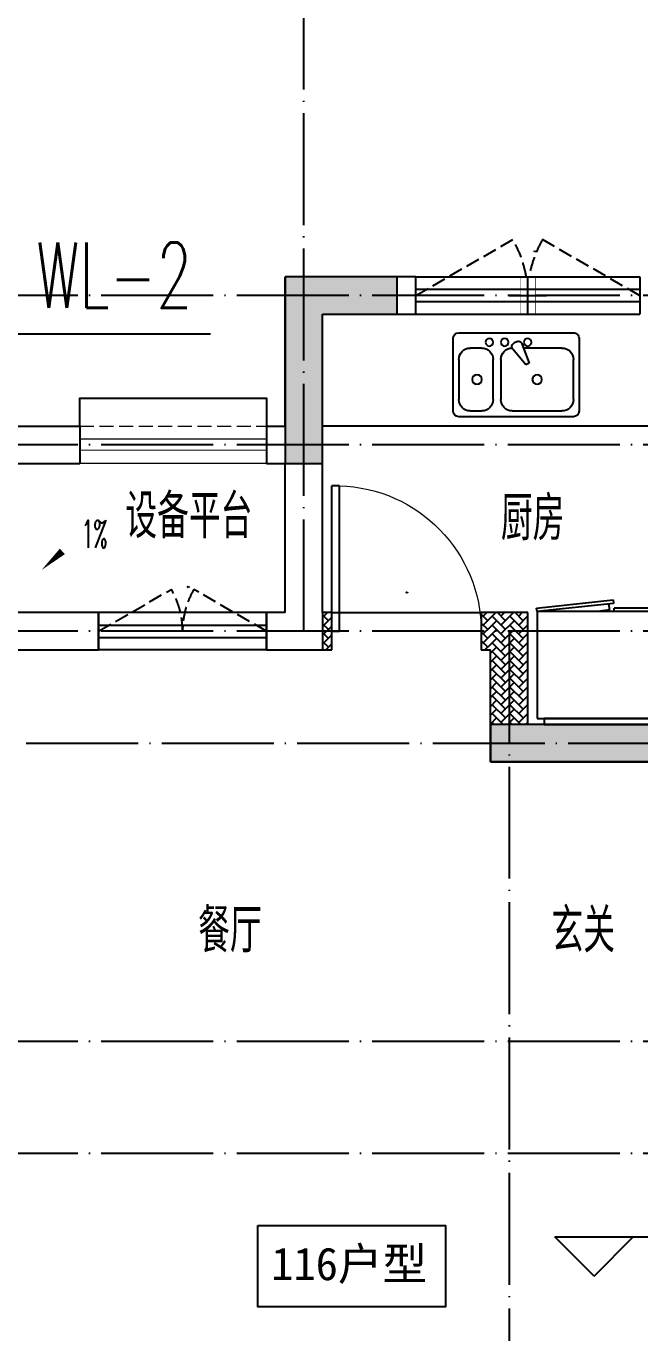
# Model space of a CAD drawing. Extents: x 27938 to 1507990, y 110129 to 923079.
# Drawn here: x 834628 to 837917, y 446371 to 453376 of the extents above; entities that cross this region are included whole.
import ezdxf

# ---------------------------------------------------------------- set-up
doc = ezdxf.new("R2010")
doc.units = 0
doc.header["$LTSCALE"] = 1000
doc.header["$MEASUREMENT"] = 0
doc.linetypes.add('DASH', pattern=[0.35, 0.25, -0.1])
doc.linetypes.add('DOTE', pattern=[2.42, 2, -0.2, 0.02, -0.2])
for name, color, linetype in [('AH-FURNITURE', 1, 'Continuous'), ('COLUMN', 9, 'Continuous'), ('DIM_ELEV', 3, 'Continuous'), ('DIM_污水', 2, 'Continuous'), ('DOTE', 1, 'Continuous'), ('LVTRY', 6, 'Continuous'), ('PUB_HATCH', 8, 'Continuous'), ('PUB_TEXT', 4, 'Continuous'), ('WALL', 9, 'Continuous'), ('WINDOW', 4, 'Continuous'), ('WINDOW_TEXT', 7, 'Continuous'), ('保温', 6, 'Continuous'), ('建筑-排气道', 9, 'Continuous'), ('机电标识类', 1, 'Continuous'), ('看线', 251, 'Continuous')]:
    doc.layers.add(name, color=color, linetype=linetype)
for name, color, linetype, lineweight in [('平面-排水沟', 86, 'Continuous', 15), ('平面-栏杆', 135, 'Continuous', 15), ('平面-看线', 45, 'Continuous', 15), ('平面-空调室内机', 176, 'Continuous', 9), ('平面-空调预留孔', 173, 'Continuous', 15), ('空调', 76, 'Continuous', 13), ('立面-洞口示意', 152, 'Continuous', 13)]:
    doc.layers.add(name, color=color, linetype=linetype, lineweight=lineweight)
doc.styles.add('_TCH_DIM', font='SIMPLEX.shx', dxfattribs={"width": 0.7, "bigfont": 'GBCBIG.shx'})
doc.styles.add('_TCH_WINDOW', font='SIMPLEX.shx', dxfattribs={"width": 0.7, "height": 3.5, "bigfont": 'GBCBIG.shx'})
doc.styles.add('_TWT_SERIAL', font='SIMPLEX', dxfattribs={"width": 0.8, "height": 3.5, "bigfont": 'HZTXT'})
doc.styles.add('DIM_FONT', font='SIMPLEX.shx', dxfattribs={"width": 0.56})
doc.styles.get("Standard").update_dxf_attribs({"font": 'gbenor.shx', "bigfont": 'gbcbig.shx'})
doc.styles.add('黑体', font='simhei.ttf')
pattern_1 = [(45, (0, 0), (0, 47.4157523), [100.584, -33.528]), (135, (23.708, 23.708), (3e-15, 47.4157523), [100.584, -33.528])]

# ---------------------------------------------------------------- blocks, each defined once
blk = doc.blocks.new('GDGDGDSDA')
at = {"layer": 'DOTE', "color": 0, "linetype": 'DOTE', "ltscale": 0.3}
for p, q in [((427534.8, 370658.3), (427534.8, 376108.3)), ((471334.8, 372458.3), (417334.8, 372458.3)), ((471334.8, 371658.3), (417334.8, 371658.3)), ((471334.8, 370658.3), (417334.8, 370658.3)), ((428635, 370658.3), (428634.8, 359558.3)), ((417334.8, 370058.6), (471334.8, 370058.6)), ((471334.8, 368458.3), (417334.8, 368458.3)), ((471334.8, 367858.3), (417334.8, 367858.3))]:
    blk.add_line(p, q, dxfattribs=at)
blk = doc.blocks.new('rtyg7uyhg')
at = {"layer": 'LVTRY', "color": 0}
for p, q in [((194234.6, 45488.8), (193621, 45488.8)), ((193590.3, 45458.1), (193590.3, 45069.5)), ((193682.3, 45407), (193887.8, 45407)), ((193896.4, 45429.9), (193857.6, 45326.3)), ((193875.3, 45316), (193945.6, 45401.5)), ((193925.8, 45440.4), (193940.1, 45432.2)), ((194111.9, 45407), (194173.3, 45407)), ((194265.3, 45069.5), (194265.3, 45458.1)), ((193621, 45130.8), (193621, 45345.6)), ((193857.6, 45326.3), (193875.3, 45316)), ((194009.6, 45345.6), (194009.6, 45130.8)), ((194050.5, 45130.8), (194050.5, 45345.6)), ((194234.6, 45345.6), (194234.6, 45130.8)), ((193948.3, 45069.5), (193682.3, 45069.5)), ((194173.3, 45069.5), (194111.9, 45069.5)), ((193621, 45038.8), (194234.6, 45038.8))]:
    blk.add_line(p, q, dxfattribs=at)
for centre, radius in [((193866.4, 45437.7), 20.5), ((193989.2, 45437.7), 20.5), ((194071, 45437.7), 20.5), ((193815.3, 45238.2), 25.6), ((194137.5, 45238.2), 25.6)]:
    blk.add_circle(centre, radius, dxfattribs=at)
for centre, radius, start, end in [((193621, 45458.1), 30.7, 89.99999, 179.99999), ((194234.6, 45458.1), 30.7, 359.99999, 89.99999), ((193682.3, 45345.6), 61.4, 89.99999, 179.99999), ((193915.6, 45422.7), 20.5, 59.99999, 159.46231), ((193929.8, 45414.5), 20.5, 320.53767, 59.99999), ((193948.3, 45345.6), 61.4, 359.99999, 89.99999), ((194111.9, 45345.6), 61.4, 89.99999, 179.99999), ((194173.3, 45345.6), 61.4, 359.99999, 89.99999), ((193682.3, 45130.8), 61.4, 179.99999, 269.99999), ((193948.3, 45130.8), 61.4, 269.99999, 359.99999), ((194111.9, 45130.8), 61.4, 179.99999, 269.99999), ((194173.3, 45130.8), 61.4, 269.99999, 359.99999), ((193621, 45069.5), 30.7, 179.99999, 269.99999), ((194234.6, 45069.5), 30.7, 269.99999, 359.99999)]:
    blk.add_arc(centre, radius, start, end, dxfattribs=at)
at = {"layer": 'LVTRY', "color": 0, "style": 'DIM_FONT', "width": 0.8, "flags": 9}
for tag in ['YSIZE', 'XSIZE']:
    blk.add_attdef(tag, (193927.8, 45487.8), '', height=0.5, rotation=89.99999, dxfattribs=at)
blk = doc.blocks.new('A$C60D053AF')
at = {"layer": 'AH-FURNITURE', "color": 0}
for p, q in [((232.5, -90), (128.3, -90)), ((232.5, -110), (128.3, -110)), ((192.5, -71), (327.6, -71)), ((192.5, -91), (327.6, -91)), ((245, -129.5), (245, -122.5)), ((265, -129.5), (265, -122.5)), ((341.7, -96.9), (370, -143.2)), ((355.9, -82.7), (384.2, -129)), ((255, -281), (255, -251)), ((393, -281), (393, -251)), ((255, -281), (393, -281))]:
    blk.add_line(p, q, dxfattribs=at)
for points in [[(170, -68, 1), (170, -94), (192.5, -94), (192.5, -68)], [(234, -251), (414, -251, 0.414214), (424, -241), (424, -111, 0.414214), (414, -101), (234, -101, 0.414214), (224, -111), (224, -241, 0.414214)], [(268, -122.5), (268, -107, 0.414214), (248, -87), (232.5, -87), (232.5, -113), (242, -113), (242, -122.5)], [(242, -152, 1), (268, -152), (268, -129.5), (242, -129.5)], [(383.8, -161.2, 1), (402.2, -142.8), (386.3, -126.9), (367.9, -145.3)]]:
    blk.add_lwpolyline(points, format="xyb", close=True, dxfattribs=at)
for centre, radius in [((100, -100), 30), ((255, -152), 15), ((393, -152), 15), ((255, -152), 10), ((393, -152), 10)]:
    blk.add_circle(centre, radius, dxfattribs=at)
for radius in [40, 20]:
    blk.add_arc((327.6, -111), radius, 45, 90, dxfattribs=at)
blk = doc.blocks.new('A-Kitchen-7')
at = {"layer": 'LVTRY', "color": 0}
for p, q in [((-518.7, 779.7), (-7.2, 834.3)), ((-3.6, 810.6), (-515, 756)), ((-29.1, 767), (-35.2, 806.4)), ((-7.2, 834.3), (-3.6, 810.6)), ((-515, 756), (-518.7, 779.7)), ((515, 756), (-515, 756)), ((-515, 756), (-515, 40)), ((-485.6, 760.5), (-484.9, 756)), ((-29.1, 767), (-112.1, 756)), ((515, 780), (0, 780)), ((0, 756), (0, 780)), ((515, 756), (515, 780)), ((515, 40), (515, 756)), ((-515, 40), (515, 40))]:
    blk.add_line(p, q, dxfattribs=at)
blk.add_lwpolyline([(-468.9, 40), (-468.9, 0), (468.9, 0), (468.9, 40)], close=True, dxfattribs=at)
blk = doc.blocks.new('*U41')
h = blk.add_hatch(color=0)
h.set_gradient(color1=(0, 0, 255), rotation=180, tint=1)
h.paths.add_polyline_path([(0, 0), (-6.35, -6.35), (-6.35, -2.159), (-15, -2.159), (-15, 2.159), (-6.35, 2.159), (-6.35, 6.35)])
at = {"color": 0, "linetype": 'Continuous'}
blk.add_lwpolyline([(0, 0), (-6.35, -6.35), (-6.35, -2.159), (-15, -2.159), (-15, 2.159), (-6.35, 2.159), (-6.35, 6.35)], close=True, dxfattribs=at)
blk = doc.blocks.new('sgrsefv')
at = {"layer": 'PUB_HATCH'}
blk.add_hatch(color=0, dxfattribs=at).paths.add_polyline_path([(1112933.3, 840916.3), (1112933.3, 840646.3), (1113073.3, 840646.3), (1113073.3, 840661.3), (1112968.3, 840661.3), (1112948.3, 840681.3), (1112948.3, 840881.3), (1112968.3, 840901.3), (1113288.3, 840901.3), (1113308.3, 840881.3), (1113308.3, 840681.3), (1113288.3, 840661.3), (1113183.3, 840661.3), (1113183.3, 840646.3), (1113323.3, 840646.3), (1113323.3, 840916.3)])
at = {"layer": 'LVTRY', "color": 0}
for p, q in [((1113073.3, 840661.3), (1113073.3, 840646.3)), ((1113183.3, 840661.3), (1113183.3, 840646.3))]:
    blk.add_line(p, q, dxfattribs=at)
for points in [[(1112918.3, 840931.3), (1113338.3, 840931.3), (1113338.3, 840631.3), (1112918.3, 840631.3)], [(1112933.3, 840916.3), (1113323.3, 840916.3), (1113323.3, 840646.3), (1112933.3, 840646.3)], [(1113288.3, 840661.3), (1112968.3, 840661.3), (1112948.3, 840681.3), (1112948.3, 840881.3), (1112968.3, 840901.3), (1113288.3, 840901.3), (1113308.3, 840881.3), (1113308.3, 840681.3), (1113288.3, 840661.3)]]:
    blk.add_lwpolyline(points, close=True, dxfattribs=at)
at = {"layer": '立面-洞口示意', "color": 0}
blk.add_lwpolyline([(1112918.3, 840931.3), (1113181.8, 840837.4), (1113338.3, 840631.3)], dxfattribs=at)
at = {"layer": '建筑-排气道', "color": 8, "xscale": -5, "yscale": 5, "zscale": 5, "rotation": 270}
blk.add_blockref('*U41', (1113118.4, 840599), dxfattribs=at)
blk = doc.blocks.new('FRSDFDGDGDRGDR')
at = {"layer": '平面-空调预留孔', "color": 0}
for p, q in [((699612.3, 775044), (699612.3, 775441.2)), ((699618.9, 775447.8), (699746.3, 775447.8)), ((699746.3, 775447.8), (699746.3, 775355.4)), ((699719.9, 775342.2), (699719.9, 775143)), ((699726.5, 775348.8), (699739.7, 775348.8)), ((699726.5, 775136.4), (699739.7, 775136.4)), ((699746.3, 775129.8), (699746.3, 775037.4)), ((699746.3, 775037.4), (699618.9, 775037.4))]:
    blk.add_line(p, q, dxfattribs=at)
blk.add_lwpolyline([(699766.1, 775166.7), (699792.5, 775153.5), (699792.5, 775057.2), (699766.1, 775044), (699766.1, 775017.6), (699618.9, 775017.6, -0.414214), (699592.5, 775044), (699592.5, 775441.2, -0.414214), (699618.9, 775467.6), (699766.1, 775467.6), (699766.1, 775441.2), (699792.5, 775428), (699792.5, 775331.6), (699766.1, 775318.4)], format="xyb", close=True, dxfattribs=at)
for centre, radius in [((699739.7, 775331.6), 10.6), ((699739.7, 775243.2), 15.8), ((699739.7, 775153.5), 10.6)]:
    blk.add_circle(centre, radius, dxfattribs=at)
for centre, start, end in [((699618.9, 775441.2), 90, 180), ((699726.5, 775342.2), 90, 180), ((699739.7, 775355.4), 270, 360), ((699726.5, 775143), 180, 270), ((699739.7, 775129.8), 0, 90), ((699618.9, 775044), 180, 270)]:
    blk.add_arc(centre, 6.6, start, end, dxfattribs=at)
blk = doc.blocks.new('GDGDRGDRGRD')
at = {"layer": 'LVTRY', "color": 0}
for p, q in [((430080.5, 371515.4), (429864.6, 371758.3)), ((430334.8, 371758.3), (429864.6, 371758.3)), ((429864.6, 371758.3), (429864.6, 370858.3)), ((430234.8, 370858.3), (430234.8, 371758.3)), ((429914.8, 370948.3), (429914.8, 371668.3)), ((429924.8, 371678.3), (430324.8, 371678.3)), ((430045.1, 371658.3), (430045.1, 371568.3)), ((430049.6, 371658.3), (430045.1, 371658.3)), ((430049.6, 371568.3), (430049.6, 371658.3)), ((430234.8, 371668.3), (430234.8, 370948.3)), ((429994.8, 371628.3), (429994.8, 371418.3)), ((429999.8, 371628.3), (429999.8, 371418.3)), ((430289.8, 371638.3), (430004.8, 371638.3)), ((430289.8, 371633.3), (430004.8, 371633.3)), ((430194.8, 371418.3), (430194.8, 371628.3)), ((430199.8, 371418.3), (430199.8, 371628.3)), ((429974.8, 371525.6), (430102.3, 371525.6)), ((429974.8, 371521.1), (429974.8, 371525.6)), ((430102.3, 371521.1), (429974.8, 371521.1)), ((430045.1, 371568.3), (430049.6, 371568.3)), ((430334.8, 371515.4), (430080.5, 371515.4)), ((430080.5, 371515.4), (430080.5, 371100.3)), ((430219.8, 371525.6), (430092.3, 371525.6)), ((430092.3, 371525.6), (430092.3, 371521.1)), ((430092.3, 371521.1), (430219.8, 371521.1)), ((430102.3, 371525.6), (430102.3, 371521.1)), ((430219.8, 371521.1), (430219.8, 371525.6)), ((430234.8, 371100.3), (430234.8, 371515.4)), ((430045.1, 371388.3), (430045.1, 371478.3)), ((430045.1, 371478.3), (430049.6, 371478.3)), ((430049.6, 371478.3), (430049.6, 371388.3)), ((429954.8, 371338.9), (429954.8, 371377.7)), ((430004.8, 371413.3), (430289.8, 371413.3)), ((430004.8, 371408.3), (430289.8, 371408.3)), ((430049.6, 371388.3), (430045.1, 371388.3)), ((429935.4, 371358.3), (429974.2, 371358.3)), ((429935.4, 371258.3), (429974.2, 371258.3)), ((429954.8, 371238.9), (429954.8, 371277.7)), ((430045.1, 371228.3), (430045.1, 371138.3)), ((430049.6, 371228.3), (430045.1, 371228.3)), ((430049.6, 371138.3), (430049.6, 371228.3)), ((429994.8, 370988.3), (429994.8, 371198.3)), ((429999.8, 370988.3), (429999.8, 371198.3)), ((430004.8, 371208.3), (430289.8, 371208.3)), ((430004.8, 371203.3), (430289.8, 371203.3)), ((430194.8, 371198.3), (430194.8, 370988.3)), ((430199.8, 371198.3), (430199.8, 370988.3)), ((429864.6, 370858.3), (430080.5, 371100.3)), ((430102.3, 371095.6), (429974.8, 371095.6)), ((429974.8, 371095.6), (429974.8, 371091.1)), ((429974.8, 371091.1), (430102.3, 371091.1)), ((430045.1, 371138.3), (430049.6, 371138.3)), ((430080.5, 371100.3), (430334.8, 371100.3)), ((430092.3, 371091.1), (430092.3, 371095.6)), ((430092.3, 371095.6), (430219.8, 371095.6)), ((430219.8, 371091.1), (430092.3, 371091.1)), ((430102.3, 371091.1), (430102.3, 371095.6)), ((430219.8, 371095.6), (430219.8, 371091.1)), ((430045.1, 370958.3), (430045.1, 371048.3)), ((430045.1, 371048.3), (430049.6, 371048.3)), ((430049.6, 371048.3), (430049.6, 370958.3)), ((430289.8, 370983.3), (430004.8, 370983.3)), ((430289.8, 370978.3), (430004.8, 370978.3)), ((430049.6, 370958.3), (430045.1, 370958.3)), ((430324.8, 370938.3), (429924.8, 370938.3)), ((429864.6, 370858.3), (430334.8, 370858.3))]:
    blk.add_line(p, q, dxfattribs=at)
blk.add_lwpolyline([(429608.8, 370758.3), (429734.8, 370758.3), (429734.8, 371758.3), (427634.8, 371758.3)], dxfattribs=at)
for centre, radius in [((430147.3, 371523.3), 29.7), ((430147.3, 371523.3), 11.7), ((429954.8, 371358.3), 17), ((429954.8, 371258.3), 17), ((430147.3, 371093.3), 29.7), ((430147.3, 371093.3), 11.7)]:
    blk.add_circle(centre, radius, dxfattribs=at)
for centre, radius, start, end in [((429924.8, 371668.3), 10, 90, 180), ((430224.8, 371668.3), 10, 0, 90), ((430004.8, 371628.3), 10, 90, 180), ((430004.8, 371628.3), 5, 90, 180), ((430047.3, 371523.3), 56.7, 2.27424, 87.72576), ((430147.3, 371523.3), 56.7, 92.27424, 177.72576), ((430189.8, 371628.3), 10, 0, 90), ((430189.8, 371628.3), 5, 0, 90), ((430047.3, 371523.3), 52.2, 2.47041, 87.52959), ((430047.3, 371523.3), 56.7, 272.27424, 357.72576), ((430047.3, 371523.3), 52.2, 272.47041, 357.52959), ((430147.3, 371523.3), 56.7, 182.27424, 267.72576), ((430147.3, 371523.3), 52.2, 92.47041, 177.52959), ((430147.3, 371523.3), 52.2, 182.47041, 267.52959), ((430004.8, 371418.3), 10, 180, 270), ((430004.8, 371418.3), 5, 180, 270), ((430189.8, 371418.3), 5, 270, 0), ((430189.8, 371418.3), 10, 270, 0), ((430004.8, 371198.3), 10, 90, 180), ((430004.8, 371198.3), 5, 90, 180), ((430189.8, 371198.3), 10, 0, 90), ((430189.8, 371198.3), 5, 0, 90), ((430047.3, 371093.3), 56.7, 2.27424, 87.72576), ((430047.3, 371093.3), 52.2, 2.47041, 87.52959), ((430047.3, 371093.3), 56.7, 272.27424, 357.72576), ((430047.3, 371093.3), 52.2, 272.47041, 357.52959), ((430147.3, 371093.3), 56.7, 92.27424, 177.72576), ((430147.3, 371093.3), 56.7, 182.27424, 267.72576), ((430147.3, 371093.3), 52.2, 92.47041, 177.52959), ((430147.3, 371093.3), 52.2, 182.47041, 267.52959), ((429924.8, 370948.3), 10, 180, 270), ((430004.8, 370988.3), 10, 180, 270), ((430004.8, 370988.3), 5, 180, 270), ((430189.8, 370988.3), 5, 270, 0), ((430189.8, 370988.3), 10, 270, 0), ((430224.8, 370948.3), 10, 270, 0)]:
    blk.add_arc(centre, radius, start, end, dxfattribs=at)
at = {"color": 8, "xscale": -1, "rotation": 270}
blk.add_blockref('FRSDFDGDGDRGDR', (-345582.7, -327434.2), dxfattribs=at)
at = {"color": 8}
for name, p, rotation in [('A$C60D053AF', (430134.8, 372358.3), 270), ('sgrsefv', (1543253.1, 1211089.9), 180)]:
    blk.add_blockref(name, p, dxfattribs=dict(at, rotation=rotation))
at = {"color": 8, "xscale": -1}
blk.add_blockref('rtyg7uyhg', (622599.6, 326769.5), dxfattribs=at)
at = {"layer": 'LVTRY', "color": 8, "extrusion": (0, 0, -1), "xscale": -0.7999999999883585, "yscale": 0.7999999999883585, "zscale": -0.7999999999883585}
blk.add_blockref('A-Kitchen-7', (-429196.8, 370158.6), dxfattribs=at)
blk = doc.blocks.new('GFDGFSDFGD')
at = {"layer": 'PUB_HATCH'}
for points in [[(429316.5, 374823.7), (428716.6, 374823.7), (428716.6, 373823.7), (428916.6, 373823.7), (428916.6, 374623.7), (429316.5, 374623.7)], [(429816.4, 372423.2), (429816.6, 372224), (431816.6, 372224), (431816.6, 372724), (431616.6, 372724), (431616.6, 372424), (430016.6, 372424)]]:
    blk.add_hatch(color=256, dxfattribs=at).paths.add_polyline_path(points)
at = {"layer": 'COLUMN', "color": 6}
for p, q in [((429316.5, 374823.7), (428716.6, 374823.7)), ((428716.6, 374823.7), (428716.6, 373823.7)), ((429316.5, 374623.7), (429316.5, 374823.7)), ((428916.6, 373823.7), (428916.6, 374623.7)), ((428916.6, 374623.7), (429316.5, 374623.7)), ((428716.6, 373823.7), (428916.6, 373823.7)), ((430016.6, 372424), (429816.4, 372423.2)), ((429816.4, 372423.2), (429816.6, 372224)), ((431616.6, 372424), (430016.6, 372424)), ((429816.6, 372224), (431816.6, 372224))]:
    blk.add_line(p, q, dxfattribs=at)
blk = doc.blocks.new('GDFGDGRD')
at = {"layer": '保温', "linetype": 'ByBlock', "ltscale": 10}
h = blk.add_hatch(dxfattribs=at)
h.set_pattern_fill('AR-HBONE', color=251, scale=55)
h.set_pattern_definition(pattern_1)
h.paths.add_polyline_path([(428966.6, 372823.7), (428966.6, 373023.7), (428916.6, 373023.7), (428916.6, 372823.7)])
h = blk.add_hatch(dxfattribs=at)
h.set_pattern_fill('AR-HBONE', color=251, scale=55)
h.set_pattern_definition(pattern_1)
h.paths.add_polyline_path([(429816.6, 372823.7), (429816.6, 373023.7), (429766.6, 373023.7), (429766.6, 372823.7)])
h = blk.add_hatch(dxfattribs=at)
h.set_pattern_fill('AR-HBONE', color=251, scale=55)
h.set_pattern_definition(pattern_1)
h.paths.add_polyline_path([(430017.8, 372423.6), (430016.6, 373023.7), (429816.6, 373023.7), (429817.8, 372423.6)])
at = {"layer": '保温', "color": 251, "linetype": 'ByBlock', "ltscale": 10}
blk.add_line((428916.6, 373023.7), (428916.6, 372823.7), dxfattribs=at)
blk = doc.blocks.new('dongkong')
blk.add_wipeout([(-603756, 210771), (-603756, 210570.8), (-603836, 210570.8), (-603836, 210771)])
at = {"layer": '机电标识类', "color": 250, "linetype": 'DASH', "ltscale": 400}
for p, q in [((-603796, 210771), (-603796, 210570.8)), ((-603896, 210670.7), (-603696, 210670.7))]:
    blk.add_line(p, q, dxfattribs=at)
at = {"layer": '空调', "color": 6, "linetype": 'DASH', "const_width": 2}
blk.add_lwpolyline([(-603756, 210771), (-603756, 210570.8), (-603836, 210570.8), (-603836, 210771)], close=True, dxfattribs=at)
blk = doc.blocks.new('$DorLib2D$00000001')
for p, q in [((0.45, 0.975), (0.5, 0.975)), ((0.45, 0), (0.45, 0.975)), ((0.5, 0), (0.5, 0.975)), ((0.5, 0), (0.45, 0))]:
    blk.add_line(p, q)
at = {"lineweight": 13}
blk.add_arc((0.475, 0), 0.975, 91.46928, 180, dxfattribs=at)
blk = doc.blocks.new('$WINLIB2D$00000001')
at = {"color": 0}
for points in [[(-0.5, 0.5), (-0.5, -0.5)], [(-0.5, 0.5), (0.5, 0.5)], [(0.5, -0.5), (0.5, 0.5)], [(0.5, 0.1667), (-0.5, 0.1667)], [(0.5, -0.1667), (-0.5, -0.1667)], [(-0.5, -0.5), (0.5, -0.5)]]:
    blk.add_lwpolyline(points, dxfattribs=at)

msp = doc.modelspace()

# ---------------------------------------------------------------- linework, layer by layer
at = {"color": 8}
msp.add_lwpolyline([(835869.5, 446945.7), (836875.5, 446945.7), (836875.5, 446509.7), (835869.5, 446509.7)], close=True, dxfattribs=at)
at = {"layer": 'DIM_ELEV', "color": 8}
for p, q in [((837671.5, 446674.9), (837461.5, 446884.9)), ((837461.5, 446884.9), (838392.4, 446884.9)), ((837671.5, 446674.9), (837881.5, 446884.9))]:
    msp.add_line(p, q, dxfattribs=at)
at = {"layer": 'DIM_污水'}
msp.add_line((834211.4, 451726), (835616.7, 451726), dxfattribs=at)
at = {"layer": 'WALL', "color": 8}
for p, q in [((836016.6, 451232.1), (836016.6, 452032.1)), ((836716.6, 452032.1), (836016.6, 452032.1)), ((836716.6, 451832.1), (836716.6, 452032.1)), ((836216.6, 451132.1), (836216.6, 451832.1)), ((836216.6, 451832.1), (836716.6, 451832.1)), ((834316.6, 451232.1), (834916.6, 451232.1)), ((834916.6, 451232.1), (834916.6, 451032.1)), ((835916.6, 451232.1), (836016.6, 451232.1)), ((835916.6, 451232.1), (835916.6, 451032.1)), ((836216.6, 450232.1), (836216.6, 451132.1)), ((834516.6, 451032.1), (834916.6, 451032.1)), ((835916.6, 451032.1), (836016.6, 451032.1)), ((836016.6, 450232.1), (836016.6, 451032.1)), ((835016.6, 450232.1), (834416.6, 450232.1)), ((835016.6, 450032.1), (835016.6, 450232.1)), ((836016.6, 450232.1), (835916.6, 450232.1)), ((835916.6, 450232.1), (835916.6, 450032.1)), ((836266.6, 450232.1), (836216.6, 450232.1)), ((836266.6, 450032.1), (836266.6, 450232.1)), ((837316.6, 450232.1), (837066.6, 450232.1)), ((837066.6, 450232.1), (837066.6, 450032.1)), ((837316.6, 449632.1), (837316.6, 450232.1)), ((834516.6, 450032.1), (835016.6, 450032.1)), ((835916.6, 450032.1), (836116.6, 450032.1)), ((836116.6, 450032.1), (836266.6, 450032.1)), ((837066.6, 450032.1), (837116.6, 450032.1)), ((837116.6, 449432.1), (837116.6, 450032.1)), ((838716.6, 449632.1), (837316.6, 449632.1)), ((838616.6, 449432.1), (837116.6, 449432.1))]:
    msp.add_line(p, q, dxfattribs=at)
at = {"layer": 'WINDOW', "color": 8}
msp.add_line((836266.6, 450232.1), (837066.6, 450232.1), dxfattribs=at)
at = {"layer": 'WINDOW', "color": 8, "linetype": 'DASH', "ltscale": 0.3}
for points in [[(836716.6, 451932.1), (837236.2, 452232.1, -0.131652), (837316.6, 451932.1)], [(837914.7, 451932.1), (837395.1, 452232.1, 0.131652), (837314.7, 451932.1)], [(835016.6, 450132.1), (835406.3, 450357, -0.131605), (835466.6, 450132.1)], [(835916.6, 450132.1), (835526.8, 450357, 0.131605), (835466.6, 450132.1)]]:
    msp.add_lwpolyline(points, format="xyb", dxfattribs=at)
at = {"layer": '平面-排水沟', "color": 8}
msp.add_lwpolyline([(834888.9, 450620, 0, 0, 0), (834710.5, 450460.4, 0, 40, 0), (834822.3, 450560.4, 0, 0, 0)], format="xyseb", dxfattribs=at)
at = {"layer": '平面-栏杆', "color": 8}
for points in [[(835916.6, 451162.2), (834916.6, 451162.4)], [(835916.6, 451102.2), (834916.6, 451102.4)]]:
    msp.add_lwpolyline(points, dxfattribs=at)
at = {"layer": '平面-看线', "color": 8, "linetype": 'DASH', "ltscale": 0.3}
msp.add_lwpolyline([(834916.6, 451232.1), (835916.6, 451232.1)], dxfattribs=at)
at = {"layer": '平面-看线', "color": 8}
msp.add_lwpolyline([(835916.6, 451032.1), (834916.6, 451032.1)], dxfattribs=at)
at = {"layer": '看线', "color": 8, "ltscale": 0.5}
msp.add_lwpolyline([(834916.6, 451232.1), (834916.6, 451382.1), (835916.6, 451382.1), (835916.6, 451232.1)], dxfattribs=at)

# ---------------------------------------------------------------- block references
at = {"color": 8}
for name, p in [('GFDGFSDFGD', (407300, 77208.4)), ('GDGDRGDRGRD', (408581.8, 79474.4)), ('GDFGDGRD', (407300, 77208.4))]:
    msp.add_blockref(name, p, dxfattribs=at)
at = {"layer": 'DOTE', "color": 169}
msp.add_blockref('GDGDGDSDA', (408581.8, 79473.8), dxfattribs=at)
at = {"layer": 'WINDOW', "color": 8}
ref = msp.add_blockref('$DorLib2D$00000001', (836666.6, 450132.1), dxfattribs=dict(at, xscale=-800, yscale=800, zscale=-800, rotation=6.06372912622234e-10))
ref.add_attrib('A', 'M0822', (836661.7, 450338.1), dxfattribs={"layer": 'WINDOW_TEXT', "color": 8, "ltscale": 0.5, "height": 4.25, "style": '_TCH_WINDOW', "width": 0.494118})
ref = msp.add_blockref('$WINLIB2D$00000001', (835466.6, 450132.1), dxfattribs=dict(at, xscale=-900, yscale=-200, zscale=-900, rotation=2.464015854641344e-09))
ref.add_attrib('A', 'C0914', (835491.2, 450367.5), dxfattribs={"layer": 'WINDOW_TEXT', "color": 8, "ltscale": 0.5, "height": 4.25, "rotation": 0, "style": '_TCH_WINDOW', "width": 0.494118})

# ---------------------------------------------------------------- texts
at = {"color": 8, "style": '黑体'}
msp.add_text('116户型', height=175, dxfattribs=at).set_placement((835941.6, 446653.5))
at = {"layer": 'DIM_污水', "color": 7, "style": '_TWT_SERIAL', "width": 0.64}
msp.add_text('WL-2', height=350, dxfattribs=at).set_placement((834682.7, 451866))
at = {"layer": 'PUB_TEXT', "color": 8}
for s, p in [('设备平台', (835160, 450631.1)), ('厨房', (837172.1, 450619.8)), ('餐厅', (835550.1, 448409.9)), ('玄关', (837443.3, 448409.9))]:
    msp.add_text(s, height=236.31, dxfattribs=at).set_placement(p)
at = {"layer": '平面-排水沟', "color": 7, "style": '_TCH_DIM', "width": 0.494118}
msp.add_text('1%', height=148.75, dxfattribs=at).set_placement((834926.2, 450579))

# ---------------------------------------------------------------- next in the draw order: block references
at = {"layer": '平面-空调室内机', "color": 8, "ltscale": 0.3, "xscale": -1, "rotation": 180}
msp.add_blockref('dongkong', (1441112.6, 662602.9), dxfattribs=at)

# ---------------------------------------------------------------- next in the draw order: block references
at = {"layer": 'WINDOW', "color": 8}
ref = msp.add_blockref('$WINLIB2D$00000001', (837316.6, 451932.1), dxfattribs=dict(at, xscale=-1200, yscale=200, zscale=-1200, rotation=179.9999999963314))
ref.add_attrib('A', 'C1214', (837349, 452167.5), dxfattribs={"layer": 'WINDOW_TEXT', "color": 8, "ltscale": 0.5, "height": 4.25, "rotation": 360, "style": '_TCH_WINDOW', "width": 0.494118})

doc.saveas('drawing.dxf')
